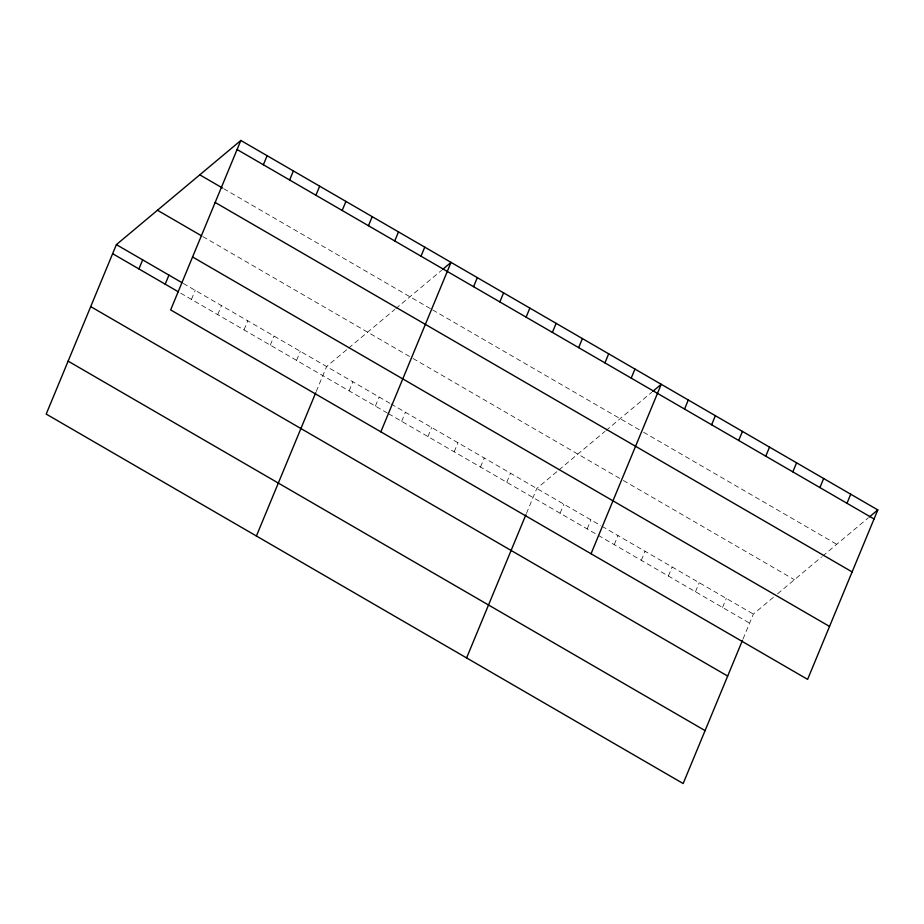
<?xml version="1.0" encoding="UTF-8"?>
<svg xmlns="http://www.w3.org/2000/svg" width="924" height="924" viewBox="0 0 924 924"><rect width="100%" height="100%" fill="white"/><g stroke="black" fill="none" stroke-linecap="round" stroke-linejoin="round"><path stroke-width="0.69" stroke-dasharray="4.62 3.46" d="M191.464 299.399L195.218 290.344M217.741 314.645L221.483 305.59M244.017 329.88L247.759 320.824M270.282 345.126L274.035 336.07M296.558 360.36L300.312 351.305M316.262 391.487L326.588 366.551L347.643 348.926M349.11 390.84L352.864 381.785M375.387 406.086L379.14 397.031M401.663 421.321L405.405 412.266M427.939 436.567L431.681 427.512M454.204 451.801L457.958 442.746M480.48 467.047L484.234 457.992M506.756 482.282L510.51 473.227M526.461 513.409L536.786 488.473L557.842 470.847M560.106 513.224L563.848 504.169M587.179 528.932L590.921 519.877M614.241 544.629L617.994 535.573M641.314 560.337L645.067 551.282M668.387 576.033L672.141 566.978M695.46 591.741L699.202 582.686M722.533 607.438L726.276 598.382M743.023 639.027L753.349 614.09L773.353 597.343M348.695 348.036L394.779 309.471M395.865 308.558L441.557 270.316M558.893 469.958L604.977 431.392M606.063 430.48L651.755 392.238M777.569 593.82L821.54 557.01M822.626 556.098L868.317 517.856M223.654 188.692L431.462 309.228M432.663 309.921L642.319 431.531M643.543 432.236L836.728 544.294M202.841 236.579L411.838 357.807M413.04 358.5L622.152 479.787M623.377 480.503L794.421 579.718M183.275 283.425L389.882 403.268M391.083 403.961L600.773 525.583M601.998 526.299L753.349 614.09M180.711 293.174L387.329 413.016M388.519 413.709L597.019 534.638M598.244 535.354L749.595 623.146"/><path stroke-width="1.39" d="M240.841 140.46L170.651 309.91L807.611 679.371L877.8 509.921L240.841 140.46L116.389 244.629L46.2 414.079L683.159 783.54L742.469 640.344M138.912 268.919L142.666 259.863M165.188 284.165L168.942 275.109M263.363 164.749L267.117 155.706M289.639 179.995L293.393 170.94M315.916 195.23L319.669 186.186M342.192 210.476L345.934 201.42M368.468 225.71L372.21 216.666M256.398 536.001L315.708 392.804M394.733 240.956L398.487 231.901M421.009 256.191L424.763 247.147M380.85 431.831L451.039 262.381L442.608 269.438M473.562 286.671L477.315 277.627M499.838 301.917L503.592 292.862M526.114 317.151L529.856 308.108M552.39 332.397L556.133 323.342M578.655 347.632L582.409 338.588M466.597 657.923L525.906 514.726M604.931 362.878L608.685 353.823M631.207 378.112L634.961 369.069M591.048 553.753L661.238 384.303L652.806 391.36M684.557 409.055L688.299 400.011M711.63 424.763L715.372 415.708M738.692 440.459L742.446 431.416M765.765 456.167L769.519 447.112M792.838 471.864L796.592 462.808M819.911 487.572L823.654 478.517M846.985 503.268L850.727 494.213M869.38 516.966L877.8 509.921M237.087 149.515L874.046 518.976M199.769 174.832L222.465 187.999M215.165 202.448L852.124 571.91M157.461 210.256L201.651 235.886M192.573 256.976L829.533 626.437M116.389 244.629L182.074 282.732M112.636 253.684L178.32 291.788M90.714 306.618L727.673 676.068M68.122 361.145L705.081 730.607"/></g></svg>
